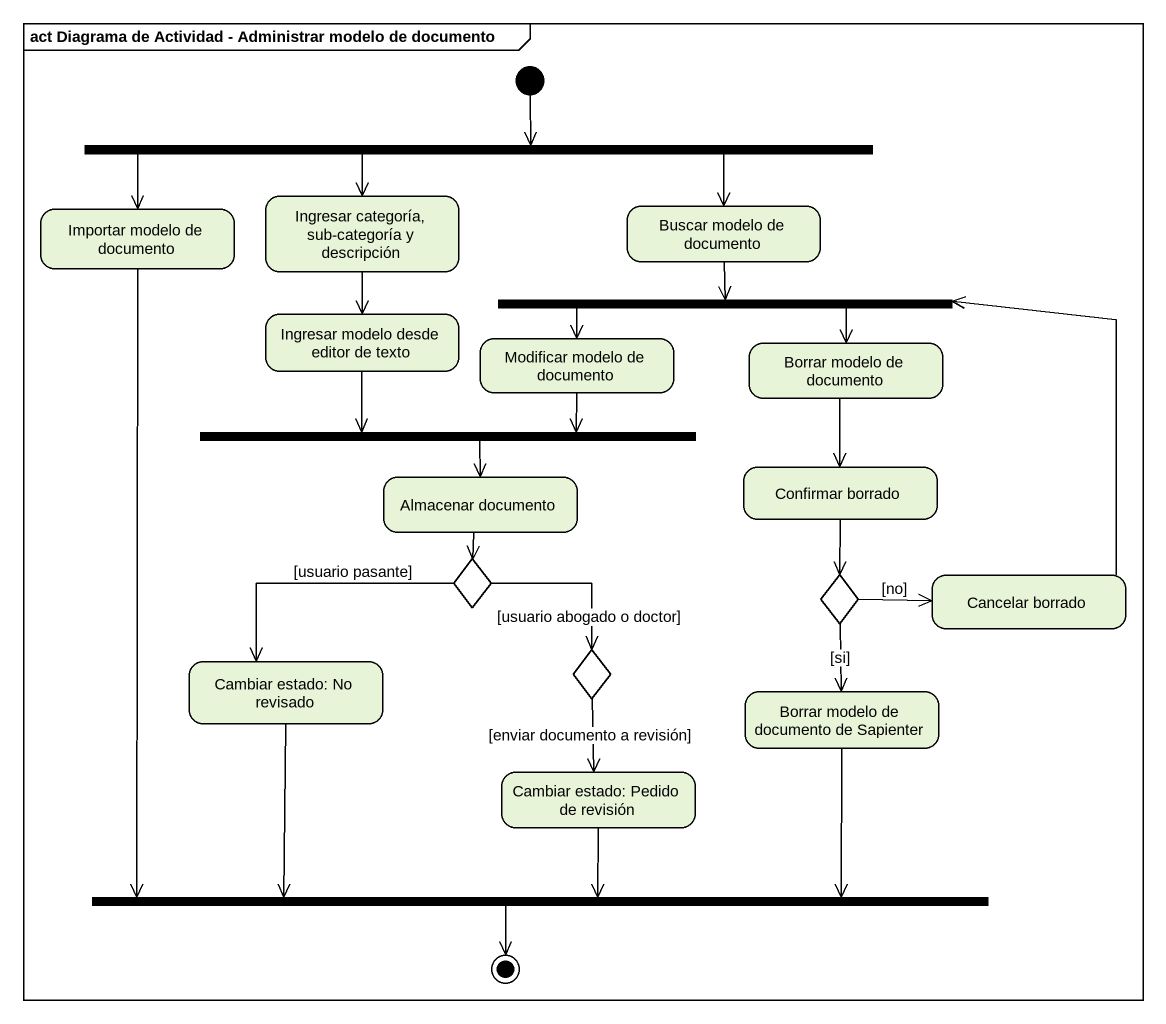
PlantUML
@startuml
mainframe act Diagrama de Actividad - Administrar modelo de documento
hide empty description
state fork1 <<fork>>
state "Importar modelo de documento" as Importar_modelo_de_documento
state "Ingresar categoría, sub-categoría y descripción" as Ingresar_categoría_sub
state "Buscar modelo de documento" as Buscar_modelo_de_documento
state fork2 <<fork>>
state "Ingresar modelo desde editor de texto" as Ingresar_modelo_desde
state "Modificar modelo de documento" as Modificar_modelo_de
state "Borrar modelo de documento" as Borrar_modelo_de_documento
state fork3 <<join>>
state "Almacenar documento" as Almacenar_documento
state "Confirmar borrado" as Confirmar_borrado
state choice1 <<choice>>
state choice2 <<choice>>
state "Cancelar borrado" as Cancelar_borrado
state "Cambiar estado: No revisado" as Cambiar_estado_No_revisado
state choice3 <<choice>>
state "Borrar modelo de documento de Sapienter" as Borrar_modelo_de_documento_2
state "Cambiar estado: Pedido de revisión" as Cambiar_estado_Pedido_de
state fork4 <<join>>
[*] --> fork1
fork1 -left-> Importar_modelo_de_documento
fork1 --> Ingresar_categoría_sub
fork1 -right-> Buscar_modelo_de_documento
Importar_modelo_de_documento --> fork4
Ingresar_categoría_sub --> Ingresar_modelo_desde
Buscar_modelo_de_documento --> fork2
fork2 -left-> Modificar_modelo_de
fork2 -right-> Borrar_modelo_de_documento
Ingresar_modelo_desde --> fork3
Modificar_modelo_de -left-> fork3
Borrar_modelo_de_documento --> Confirmar_borrado
fork3 --> Almacenar_documento
Almacenar_documento --> choice1
Confirmar_borrado --> choice2
choice1 -left-> Cambiar_estado_No_revisado : [usuario pasante]
choice1 --> choice3 : [usuario abogado o doctor]
choice2 -right-> Cancelar_borrado : [no]
choice2 --> Borrar_modelo_de_documento_2 : [si]
Cancelar_borrado -up-> fork2
Cambiar_estado_No_revisado --> fork4
choice3 --> Cambiar_estado_Pedido_de : [enviar documento a revisión]
Borrar_modelo_de_documento_2 --> fork4
Cambiar_estado_Pedido_de --> fork4
fork4 --> [*]
@enduml
